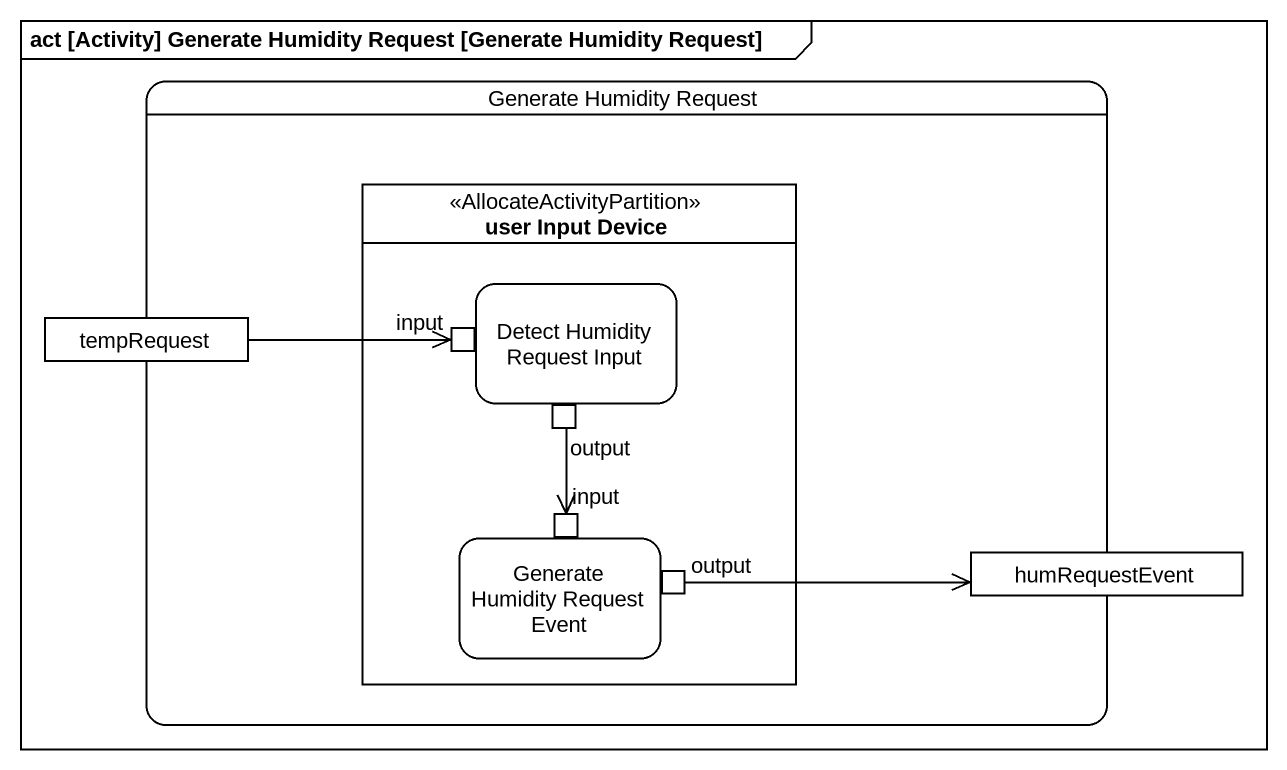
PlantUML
@startuml
mainframe act [Activity] Generate Humidity Request [Generate Humidity Request]
hide empty description
state "Generate Humidity Request" as Generate_Humidity_Request {
  state "user Input Device" as user_Input_Device <<AllocateActivityPartition>> {
    state "Detect Humidity Request Input" as Detect_Humidity_Request {
      state input <<inputPin>>
      state output <<outputPin>>
    }
    state "Generate Humidity Request Event" as Generate_Humidity_Request_2 {
      state "input" as input_2 <<inputPin>>
      state "output" as output_2 <<outputPin>>
    }
  }
  state tempRequest <<object>>
  state humRequestEvent <<object>>
}
tempRequest -right-> input
output --> input_2
output_2 -right-> humRequestEvent
@enduml
